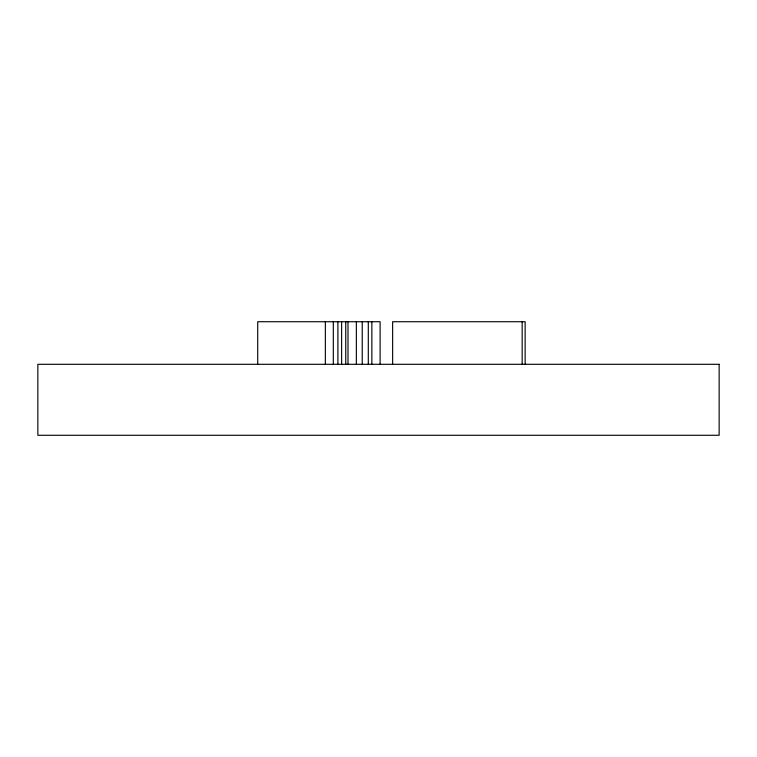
<?xml version="1.0" encoding="UTF-8"?>
<svg xmlns="http://www.w3.org/2000/svg" width="757" height="757" viewBox="0 0 757 757"><rect width="100%" height="100%" fill="white"/><g stroke="black" fill="none" stroke-linecap="round" stroke-linejoin="round"><path stroke-width="1.14" d="M525.14 364.306L525.14 321.725L392.637 321.725L392.637 364.306M522.169 321.725L522.169 364.306M380.109 364.306L380.109 321.725L257.721 321.725L257.721 364.306M371.857 321.725L371.857 364.306M368.299 321.725L368.299 364.306M362.234 321.725L362.234 364.306M356.358 321.725L356.358 364.306M348.002 321.725L348.002 364.306M345.741 321.725L345.741 364.306M341.625 321.725L341.625 364.306M337.896 321.725L337.896 364.306M333.317 321.725L333.317 364.306M325.349 321.725L325.349 364.306M719.15 364.306L37.85 364.306L37.85 435.275L719.15 435.275L719.15 364.306"/></g></svg>
